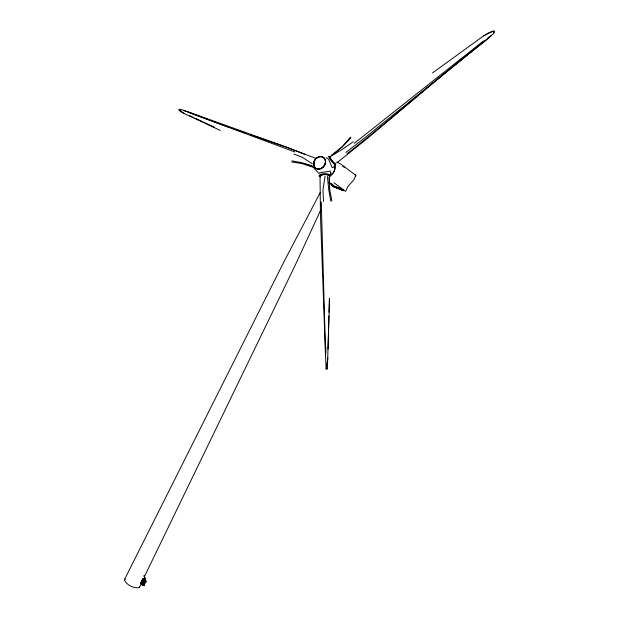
<?xml version="1.0" encoding="UTF-8"?>
<svg xmlns="http://www.w3.org/2000/svg" width="619" height="619" viewBox="0 0 619 619"><rect width="100%" height="100%" fill="white"/><g stroke="black" fill="none" stroke-linecap="round" stroke-linejoin="round"><path stroke-width="0.93" d="M320.046 177.908L320.449 215.103L325.571 357.039L326.151 368.97L327.374 369.048L329.571 298.668M328.016 349.217L328.89 315.976M328.991 312.177L329.339 298.876M320.24 192.548L284.082 261.512L124.388 579.779C126.284 585.001 133.774 588.46 139.182 587.694L139.515 586.704M327.908 357.898L326.151 368.97M143.801 579.044L144.962 582.966L143.863 578.982M355.399 174.891C355.809 180.903 347.158 184.454 346.199 190.729M325.076 176.214L322.963 189.708L323.497 201.523M330.267 175.781L330.871 173.405L330.36 171.107L318.607 172.987L318.971 173.73M355.716 176.206L355.925 175.386L342.477 165.343M139.492 587.269L141.225 583.748M144.954 575.484L294.528 266.642L320.866 209.733M326.097 157.775L327.196 158L328.712 159.57L332.132 167.509L333.703 167.285L334.283 166.054M343.127 189.894L342.996 190.505L333.997 186.899L331.931 185.112M333.997 186.899L333.014 185.917M140.815 583.245L142.432 583.098M141.124 582.781L142.424 582.912M142.324 583.5L141.07 583.446L143.306 583.377M141.217 583.555L142.486 583.361M141.55 583.601L142.378 583.763M142.85 581.334L144.676 577.628M141.48 583.949L143.121 584.112M141.612 584.05L143.051 584.29M141.689 583.702L142.502 583.864M142.285 584.576L143.105 584.738M143.848 584.924L145.72 581.249L143.918 585.009M342.996 190.505L340.837 188.896L341.092 188.377M493.42 33.457L494.434 31.414L493.722 30.95L488.151 33.132L483.648 35.856L432.573 72.88M330.059 174.628L330.863 173.041M494.434 31.414L493.56 33.588L485.118 40.692L366.231 136.698L345.882 152.429M124.388 579.779L125.34 579.113M350.578 137.132L342.392 146.525L333.912 153.999M220.302 130.447L183.882 113.385L180.075 111.219L179.115 109.563L181.189 109.509L187.642 111.699L286.318 147.067L305.074 154.479M350.95 137.751L342.384 146.749L331.08 155.508M491.471 35.523L485.714 40.498C438.67 77.166 394.133 116.929 347.166 153.682M433.091 82.799L367.864 138.006L336.844 162.843M434.561 81.561L436.759 79.712M487.78 38.185L489.188 37.008M438.237 78.497L440.465 76.686M441.943 75.479L462.71 58.619M464.196 57.412L465.674 56.213M470.866 51.996L481.992 42.959M483.478 41.759L484.956 40.552M179.193 110.453L179.448 109.184M483.292 41.063L354.261 143.329M353.225 141.743L343.096 148.831L331.142 156.143M483.648 35.856L491.277 31.948L493.916 31.12L494.658 31.608M141.449 582.518L142.664 585.288M143.848 585.071L142.958 585.071L140.691 583.23L142.765 584.669M142.177 580.189L143.755 585.288L142.687 585.295L142.208 583.794M141.434 581.674L142.881 585.458L143.948 585.45L142.099 580.32M142.262 585.133L143.082 585.62L141.72 581.705M143.972 585.458L144.366 585.613L142.687 580.22M141.202 583.547L142.455 583.601M140.908 582.835L143.151 582.727M141.627 581.365L142.672 581.481M141.898 581.527L142.811 581.558M141.511 582.092L142.881 585.62M142.308 580.483L144.173 585.613M141.705 580.993L142.602 580.993M142.471 578.997L143.91 579.013L145.032 582.812M143.941 579.067L142.447 579.167L143.887 579.183M326.492 368.553L327.59 368.622M291.681 161.915L301.995 163.609L313.106 167.192M291.99 160.878L301.948 162.696L312.355 165.861M331.529 184.756L332.217 184.841L329.378 182.992M183.92 110.662L186.636 111.59M225.85 126.214L228.581 127.174M231.32 128.133L245.921 133.247M250.478 134.849L287.556 147.554L316.294 158.534A6.538 5.393 -52.6 0 1 318.808 157.025M305.384 164.197L314.406 167.401M331.351 184.81L332.658 185.004L328.751 182.682M188.037 112.171L294.776 151.926M187.542 111.9L224.937 125.889M293.863 154.069L302.397 157.365L312.347 163.772M333.827 185.878L339.908 188.308M340.783 188.656L342.028 189.53M331.815 185.282L340.86 188.911M335.119 187.131L342.965 190.226M333.502 186.613L334.771 187.116M334.933 187.186L343.855 190.76M189.716 115.691L194.033 117.703M195.759 118.508L213.895 126.98M336.852 161.992L341.812 164.708M183.882 113.385L179.115 109.563M342.593 166.194L344.396 167.323M333.966 182.713L345.588 191.379M332.063 185.762L332.627 186.187M141.372 581.767L141.79 582.092M140.946 582.572L142.355 583.555M140.815 582.572L142.107 583.555M141.983 583.555L140.559 582.611L142.981 584.498M143.956 585.288L144.374 585.613M140.799 583.005L142.904 584.669M143.763 585.288L141.975 580.034M141.047 583.74L142.974 585.218M140.884 583.779L142.834 585.295M317.949 172.314L314.862 168.964M141.766 582.881L142.463 585.133M144.242 575.817L146.069 581.953M144.15 575.794L145.976 581.992L144.057 575.84M331.916 201.036L329.811 190.165L328.952 177.111M330.801 201.113L328.797 190.025L327.374 176.469M325.617 355.291L321.253 201.848M325.772 347.205L325.904 352.938M320.913 204.278L320.959 206.212M329.393 177.986L329.478 187.642M334.655 164.755A8.705 7.227 -52.4 0 1 335.057 166.581L334.809 169.529A8.705 7.227 -52.4 0 1 329.811 175.928M328.743 182.45A4.619 0.534 25.9 0 1 333.161 184.98A4.619 0.534 25.9 0 1 331.165 184.733M314.483 168.693A5.579 2.987 -68.3 0 1 314.088 162.751M313.585 166.55A4.906 2.623 -68.3 0 1 314.034 162.712M313.694 166.588A4.906 2.623 -68.3 0 1 314.143 162.758A4.666 2.499 -68.3 0 0 313.732 166.403M323.257 157.474A6.538 5.393 -52.6 0 1 324.085 165.822A6.538 5.393 -52.6 0 1 315.845 168.236M314.529 166.898A6.538 5.393 -52.6 0 1 315.76 159.029M319.481 156.847A6.538 5.393 -52.6 0 1 321.485 156.793M319.667 176.802A5.594 2.066 -1.3 0 1 321.416 174.187A5.594 2.066 -1.3 0 1 328.604 174.249A5.594 2.066 -1.3 0 1 329.308 176.887M320.271 177.158A4.921 1.811 -1.4 0 1 323.799 174.512A4.921 1.811 -1.4 0 1 329.602 176.33M320.271 177.034A4.921 1.818 -1.3 0 1 323.783 174.388A4.921 1.818 -1.3 0 1 329.602 176.198M320.031 176.253A4.681 1.725 -1.3 0 1 325.052 174.55A4.681 1.725 -1.3 0 1 329.37 176.33M334.918 165.644A8.836 7.327 -52.4 0 1 329.927 175.781M335.544 164.213A5.579 0.828 51.5 0 1 333.803 163.702A5.579 0.828 51.5 0 1 329.37 158.069A5.579 0.828 51.5 0 1 329.587 156.638M335.537 163.462A4.906 0.727 51.5 0 1 334.012 163.014A4.906 0.727 51.5 0 1 330.113 158.054A4.906 0.727 51.5 0 1 330.291 156.793M335.428 163.548A4.906 0.72 51.5 0 1 333.904 163.099A4.906 0.72 51.5 0 1 330.004 158.131A4.906 0.72 51.5 0 1 330.198 156.893M335.39 163.308A4.666 0.689 51.5 0 1 333.943 162.874A4.666 0.689 51.5 0 1 330.229 158.155A4.666 0.689 51.5 0 1 330.407 156.971M319.636 169.026A6.708 5.532 -52.6 0 0 324.696 158.681A6.708 5.532 -52.6 0 0 314.313 160.839A6.739 5.563 -52.6 0 0 319.659 169.072A6.739 5.563 -52.6 0 0 324.743 158.681A6.739 5.563 -52.6 0 0 314.313 160.847A6.708 5.532 -52.6 0 0 319.636 169.026"/></g></svg>
